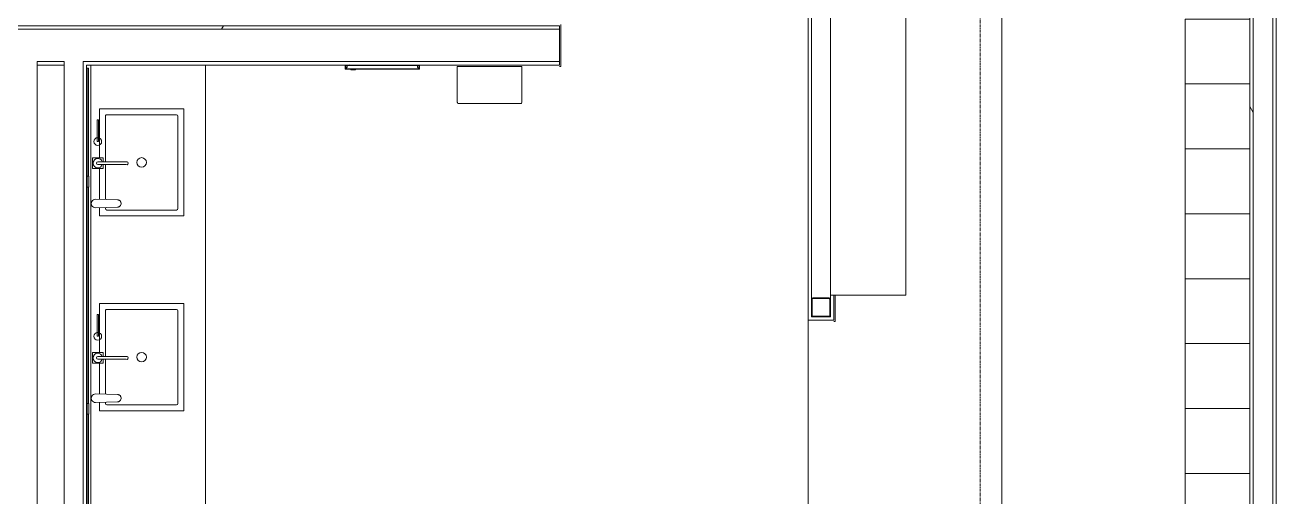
# Model space of a CAD drawing. Header units: inches. Extents: x 25369 to 33161, y -23509 to -20274.
# Drawn here: x 31439.8 to 31672.1, y -22515 to -22427.8 of the extents above; entities that cross this region are included whole.
import ezdxf

# ---------------------------------------------------------------- set-up
doc = ezdxf.new("R2010")
doc.units = ezdxf.units.IN
doc.header["$MEASUREMENT"] = 0
doc.linetypes.add('Grid Line 1_2_', pattern=[0.875, 0.5, -0.125, 0.125, -0.125])
for name, color, linetype, lineweight in [('A-FLOR', 192, 'Continuous', 13), ('A-GENM', 13, 'Continuous', 13), ('A-WALL', 113, 'Continuous', 13), ('A-WALL-PATT', 111, 'Continuous', 25), ('I-FURN', 30, 'Continuous', 13), ('I-WALL', 2, 'Continuous', 13), ('P-SANR-FIXT', 6, 'Continuous', 13), ('Q-CASE', 31, 'Continuous', 13), ('Q-SPCQ', 91, 'Continuous', 13), ('S-COLS', 52, 'Continuous', 13), ('S-GRID', 1, 'Continuous', 9)]:
    doc.layers.add(name, color=color, linetype=linetype, lineweight=lineweight)
pattern_1 = [(0, (5929.126, 0), (61.44, 15.36), [2.534, -43.546, 2.534, -43.546, -245.76]), (0, (5929.126, 0), (61.44, 15.36), [-92.16, 2.534, -89.626, 2.534, -43.546, -107.52]), (0, (5929.126, 0), (61.44, 15.36), [-230.4, 2.534, -28.186, 2.534, -74.266]), (120, (5952.166, 7.68), (-44.02215, 45.528601), [2.534, -43.546, 2.534, -43.546, -245.76]), (120, (5952.166, 7.68), (-44.02215, 45.528601), [-92.16, 2.534, -89.626, 2.534, -43.546, -107.52]), (120, (5952.166, 7.68), (-44.02215, 45.528601), [-230.4, 2.534, -28.186, 2.534, -74.266]), (240, (5959.846, 38.4), (-17.41785, -60.888601), [2.534, -43.546, 2.534, -43.546, -245.76]), (240, (5959.846, 38.4), (-17.41785, -60.888601), [-92.16, 2.534, -89.626, 2.534, -43.546, -107.52]), (240, (5959.846, 38.4), (-17.41785, -60.888601), [-230.4, 2.534, -28.186, 2.534, -74.266])]

# ---------------------------------------------------------------- blocks, each defined once
blk = doc.blocks.new('Locker-Double Stacked - 12_ x 12_-3246-Overall Floor Plan')
at = {"layer": 'I-FURN', "color": 43, "lineweight": 9}
for p, q in [((-6, -6), (-6, 6)), ((-6, 6), (6, 6)), ((6, 6), (6, -6)), ((6, -6), (-6, -6))]:
    blk.add_line(p, q, dxfattribs=at)
blk = doc.blocks.new('Furniture 6 - Furniture 1-2394-Overall Floor Plan')
at = {"layer": 'I-FURN', "color": 43, "lineweight": 9}
for p, q in [((25639.99, -22496.3), (25639.99, -22496.43)), ((25653.99, -22603.74), (25653.99, -22496.3)), ((25639.99, -22603.74), (25653.99, -22603.74))]:
    blk.add_line(p, q, dxfattribs=at)
blk = doc.blocks.new('Dispenser_Disposal-Paper-Frost_Products_LTD_-Recessed-400A - Steel-Stainless-37173-Overall Floor Plan')
at = {"layer": 'Q-SPCQ', "color": 43, "lineweight": 9}
for p, q in [((25457.27, -22435.86), (25457.27, -22435.26)), ((25457.27, -22435.26), (25458.12, -22435.26)), ((25457.34, -22435.26), (25457.34, -22435.94)), ((25457.64, -22435.55), (25457.34, -22435.86)), ((25457.43, -22435.21), (25457.43, -22435.18)), ((25458.08, -22435.21), (25457.43, -22435.21)), ((25470.59, -22435.26), (25457.64, -22435.26)), ((25457.64, -22435.26), (25457.64, -22435.55)), ((25458.35, -22435.2), (25458.12, -22435.2)), ((25458.12, -22435.26), (25458.12, -22435.2)), ((25458.15, -22435.26), (25458.15, -22435.2)), ((25458.42, -22435.26), (25458.35, -22435.2)), ((25458.8, -22435.18), (25458.8, -22435.26)), ((25459.08, -22435.26), (25459.08, -22435.18)), ((25470.4, -22435.21), (25470.23, -22435.21)), ((25470.4, -22435.21), (25470.9, -22435.21)), ((25470.4, -22435.25), (25470.4, -22435.21)), ((25470.85, -22435.25), (25470.4, -22435.25)), ((25470.64, -22435.31), (25470.64, -22435.56)), ((25470.64, -22435.55), (25470.64, -22435.33)), ((25470.64, -22435.33), (25470.97, -22435.33)), ((25470.94, -22435.86), (25470.64, -22435.56)), ((25470.88, -22435.18), (25470.88, -22435.21)), ((25470.9, -22435.18), (25470.9, -22435.21)), ((25470.94, -22435.94), (25470.94, -22435.33)), ((25470.97, -22435.28), (25470.97, -22435.33)), ((25470.97, -22435.33), (25471.01, -22435.33)), ((25471.01, -22435.33), (25471.01, -22435.86)), ((25457.27, -22435.86), (25470.94, -22435.86)), ((25457.34, -22435.94), (25470.94, -22435.94)), ((25458.31, -22435.94), (25457.34, -22435.94)), ((25458.31, -22436.07), (25458.31, -22435.94)), ((25459.18, -22436.07), (25458.31, -22436.07)), ((25459.16, -22436.09), (25458.33, -22436.09)), ((25470.94, -22435.94), (25459.18, -22435.94)), ((25459.18, -22435.94), (25459.18, -22436.07)), ((25470.94, -22435.86), (25471.02, -22435.86))]:
    blk.add_line(p, q, dxfattribs=at)
for centre, radius, start, end in [((25458.08, -22435.15), 0.0665, 270, 0), ((25458.08, -22435.15), 0.0665, 270, 312.1544), ((25470.23, -22435.15), 0.0665, 180, 270), ((25470.59, -22435.31), 0.05, 0, 90), ((25470.9, -22435.28), 0.0625, 153.896, 233.1301), ((25470.9, -22435.28), 0.0625, 302.4117, 90.0728), ((25470.9, -22435.28), 0.0625, 359.8391, 90), ((25457.34, -22435.86), 0.0768, 180, 270), ((25457.34, -22435.86), 0.029, 180, 270), ((25458.33, -22436.07), 0.02, 180, 270), ((25459.16, -22436.07), 0.02, 270, 0), ((25470.94, -22435.86), 0.0763, 270, 0)]:
    blk.add_arc(centre, radius, start, end, dxfattribs=at)
blk = doc.blocks.new('Bradley-Washroom_Accessories-Mirrors-747_Standard - 84_ x 36_ _ BradEX-219120-Overall Floor Plan')
at = {"layer": 'Q-SPCQ', "color": 43, "lineweight": 9}
for p, q in [((25522.14, -22455.74), (25522.14, -22435.74)), ((25522.39, -22435.74), (25522.14, -22435.74)), ((25522.39, -22435.74), (25522.39, -22455.74)), ((25522.14, -22455.74), (25522.42, -22455.74)), ((25522.14, -22457.74), (25522.14, -22455.74)), ((25522.42, -22457.74), (25522.42, -22455.74)), ((25522.42, -22457.74), (25522.14, -22457.74)), ((25522.14, -22497.74), (25522.14, -22457.74)), ((25522.39, -22457.74), (25522.39, -22497.74)), ((25522.14, -22497.74), (25522.42, -22497.74)), ((25522.14, -22499.74), (25522.14, -22497.74)), ((25522.42, -22499.74), (25522.42, -22497.74)), ((25522.42, -22499.74), (25522.14, -22499.74)), ((25522.14, -22519.74), (25522.14, -22499.74)), ((25522.39, -22499.74), (25522.39, -22519.74)), ((25522.14, -22519.74), (25522.39, -22519.74))]:
    blk.add_line(p, q, dxfattribs=at)
blk = doc.blocks.new('Counter Top - 24_ Depth-194481-Overall Floor Plan')
at = {"layer": 'Q-CASE', "color": 43, "lineweight": 9}
for p, q in [((-47.26, 22), (36.86, 22)), ((37.86, 0.75), (-47.26, 0.75)), ((37.86, 2.25), (37.86, 0))]:
    blk.add_line(p, q, dxfattribs=at)
blk = doc.blocks.new('Soap_Dispenser-TOTO-TES1ADC-05 - Polished Chrome-194390-Overall Floor Plan')
at = {"layer": 'A-GENM', "color": 43, "lineweight": 9}
for p, q in [((-0.79, 0), (-0.66, 4.1)), ((0.66, 4.1), (0.79, 0.03))]:
    blk.add_line(p, q, dxfattribs=at)
blk.add_arc((0, 0), 0.791, 180.001, 1.8521, dxfattribs=at)
blk.add_open_spline([(-0.66, 4.1), (-0.66, 4.16), (-0.65, 4.29), (-0.56, 4.47), (-0.42, 4.61), (-0.21, 4.73), (0.08, 4.76), (0.35, 4.67), (0.51, 4.53), (0.6, 4.4), (0.65, 4.25), (0.66, 4.15), (0.66, 4.1)], degree=3, knots=[-1, -1, -1, -1, -0.903846, -0.807692, -0.711538, -0.615385, -0.461538, -0.307692, -0.230769, -0.153846, -0.076923, 0, 0, 0, 0], dxfattribs=at)
blk = doc.blocks.new('Faucet-Lavatory-Zurn-Z6920XL - Z6920-XL-ADM2-H4-162583-Overall Floor Plan')
at = {"layer": 'P-SANR-FIXT', "lineweight": 9}
for p, q in [((1, 1), (-1, 1)), ((-1, 1), (-1, -1)), ((-0.25, 0), (-0.25, -5.25)), ((0.25, -5.25), (0.25, 0)), ((1, -1), (1, 1)), ((8, 0.12), (4, 0.12)), ((4, 0.12), (4, -0.12)), ((8, -0.12), (8, 0.12)), ((-1, -1), (-0.25, -1)), ((0.33, -1), (1, -1)), ((4, -0.12), (8, -0.12))]:
    blk.add_line(p, q, dxfattribs=at)
blk.add_circle((4, 0), 0.719, dxfattribs=at)
for centre, radius, start, end in [((0, 0), 0.875, 0, 180), ((0, 0), 0.875, 180, 252.8571), ((0, 0), 0.25, 360, 180), ((0, 0), 0.875, 292.9136, 0), ((0, -5.37), 0.281, 152.734, 27.266)]:
    blk.add_arc(centre, radius, start, end, dxfattribs=at)
blk = doc.blocks.new('Faucet-Lavatory-Zurn-Z6920XL - Z6920-XL-ADM2-H4-V60-Overall Floor Plan')
at = {"layer": 'P-SANR-FIXT', "lineweight": 9}
for p, q in [((1, 1), (-1, 1)), ((-1, 1), (-1, -1)), ((-0.25, 0), (-0.25, -5.25)), ((0.25, -5.25), (0.25, 0)), ((1, -1), (1, 1)), ((8, 0.12), (4, 0.12)), ((4, 0.12), (4, -0.12)), ((8, -0.12), (8, 0.12)), ((-1, -1), (-0.25, -1)), ((0.25, -1), (1, -1)), ((4, -0.12), (8, -0.12))]:
    blk.add_line(p, q, dxfattribs=at)
blk.add_circle((4, 0), 0.719, dxfattribs=at)
for centre, radius, start, end in [((0, 0), 0.875, 0, 180), ((0, 0), 0.875, 180, 252.8571), ((0, 0), 0.25, 360, 180), ((0, 0), 0.875, 287.1429, 0), ((0, -5.37), 0.281, 152.734, 27.266)]:
    blk.add_arc(centre, radius, start, end, dxfattribs=at)
blk = doc.blocks.new('Sink-Under_Counter-Kohler-2882 - White-194391-Overall Floor Plan')
at = {"layer": 'P-SANR-FIXT', "color": 43, "lineweight": 9}
for p, q in [((9.91, 7.81), (-9.91, 7.81)), ((-9.91, 7.81), (-9.91, -7.81)), ((9.91, -7.81), (9.91, 7.81)), ((-8.81, -6.46), (-8.81, 6.46)), ((-8.56, 6.71), (8.56, 6.71)), ((8.81, 6.46), (8.81, -6.46)), ((-0.1, -6.71), (-8.56, -6.71)), ((6.87, -6.71), (0.4, -6.71)), ((8.56, -6.71), (8.33, -6.71)), ((-9.91, -7.81), (-0.85, -7.81)), ((1.15, -7.81), (6.83, -7.81)), ((8.37, -7.81), (9.91, -7.81))]:
    blk.add_line(p, q, dxfattribs=at)
for centre, radius, start, end in [((-8.56, 6.46), 0.25, 90, 180), ((8.56, 6.46), 0.25, 0, 90), ((0, 0), 0.875, 0, 180), ((0, 0), 0.875, 180, 0), ((-8.56, -6.46), 0.25, 180, 270), ((8.56, -6.46), 0.25, 270, 0)]:
    blk.add_arc(centre, radius, start, end, dxfattribs=at)
blk = doc.blocks.new('Sink-Under_Counter-Kohler-2882 - White-V69-Overall Floor Plan')
at = {"layer": 'P-SANR-FIXT', "color": 43, "lineweight": 9}
for p, q in [((9.91, 7.81), (-9.91, 7.81)), ((-9.91, 7.81), (-9.91, -7.81)), ((9.91, -7.81), (9.91, 7.81)), ((-8.81, -6.46), (-8.81, 6.46)), ((-8.56, 6.71), (8.56, 6.71)), ((8.81, 6.46), (8.81, -6.46)), ((-0.18, -6.71), (-8.56, -6.71)), ((6.87, -6.71), (0.4, -6.71)), ((8.56, -6.71), (8.33, -6.71)), ((-9.91, -7.81), (-0.85, -7.81)), ((1.15, -7.81), (6.83, -7.81)), ((8.37, -7.81), (9.91, -7.81))]:
    blk.add_line(p, q, dxfattribs=at)
for centre, radius, start, end in [((-8.56, 6.46), 0.25, 90, 180), ((8.56, 6.46), 0.25, 0, 90), ((0, 0), 0.875, 0, 180), ((0, 0), 0.875, 180, 0), ((-8.56, -6.46), 0.25, 180, 270), ((8.56, -6.46), 0.25, 270, 0)]:
    blk.add_arc(centre, radius, start, end, dxfattribs=at)
blk = doc.blocks.new('HSS-Hollow Structural Section-Column - HSS3-1_2X3-1_2X1_8-V75-Overall Floor Plan')
at = {"layer": 'S-COLS', "lineweight": 9}
h = blk.add_hatch(dxfattribs=at)
h.set_pattern_fill('FP_46', color=253, style=0, pattern_type=2)
h.set_pattern_definition([(45, (-19728.764, 22479.99), (-19.00703, 19.00703), []), (45, (-19728.764, 22508.79), (-19.00703, 19.00703), [])])
h.paths.add_polyline_path([(-1.52, -1.75), (1.52, -1.75), (1.52, -1.63), (-1.52, -1.63)], flags=0)
h.paths.add_polyline_path([(1.63, -1.52), (1.75, -1.52), (1.75, 1.52), (1.63, 1.52)], flags=0)
h.paths.add_polyline_path([(-1.75, -1.52), (-1.63, -1.52), (-1.63, 1.52), (-1.75, 1.52)], flags=0)
h.paths.add_polyline_path([(1.52, 1.63), (1.52, 1.75), (-1.52, 1.75), (-1.52, 1.63)], flags=0)
at = {"layer": 'S-COLS', "color": 7}
for p, q in [((-1.75, 1.52), (-1.75, -1.52)), ((-1.63, -1.52), (-1.63, 1.52)), ((1.52, 1.75), (-1.52, 1.75)), ((-1.52, 1.63), (1.52, 1.63)), ((1.63, 1.52), (1.63, -1.52)), ((1.75, -1.52), (1.75, 1.52)), ((1.52, -1.63), (-1.52, -1.63)), ((-1.52, -1.75), (1.52, -1.75))]:
    blk.add_line(p, q, dxfattribs=at)
for centre, radius, start, end in [((-1.52, 1.52), 0.232, 90, 180), ((-1.52, 1.52), 0.116, 90, 180), ((1.52, 1.52), 0.232, 360, 90), ((1.52, 1.52), 0.116, 0, 90), ((-1.52, -1.52), 0.232, 180, 270), ((-1.52, -1.52), 0.116, 180, 270), ((1.52, -1.52), 0.232, 270, 360), ((1.52, -1.52), 0.116, 270, 360)]:
    blk.add_arc(centre, radius, start, end, dxfattribs=at)
blk = doc.blocks.new('Hand_Dryer-Excel_Dryer-XLERATOR_Unit - Not a Type - Load Type Catalog-357530-Overall Floor Plan')
at = {"layer": 'Q-SPCQ', "color": 43, "lineweight": 9}
for p, q in [((25590.61, -22442.03), (25590.61, -22435.43)), ((25590.61, -22435.43), (25602.55, -22435.43)), ((25602.55, -22435.43), (25602.55, -22442.03)), ((25602.3, -22442.3), (25590.86, -22442.3))]:
    blk.add_line(p, q, dxfattribs=at)
for centre, start, end in [((25590.86, -22442.05), 175.9748, 270), ((25602.3, -22442.05), 270, 4.0252)]:
    blk.add_arc(centre, 0.251, start, end, dxfattribs=at)
blk = doc.blocks.new('Locker Rooms and Restrooms_rvt-2-Overall Floor Plan')
at = {"layer": 'A-WALL-PATT', "lineweight": 9}
h = blk.add_hatch(dxfattribs=at)
h.set_pattern_fill('FP_17', color=253, style=0, pattern_type=2)
h.set_pattern_definition(pattern_1)
h.paths.add_polyline_path([(25591.93, -22428.55), (25609.52, -22428.55), (25609.52, -22427.93), (25441.52, -22427.93), (25441.52, -22428.55), (25556.84, -22428.55)], flags=0)
h = blk.add_hatch(dxfattribs=at)
h.set_pattern_fill('FP_17', color=253, style=0, pattern_type=2)
h.set_pattern_definition(pattern_1)
h.paths.add_polyline_path([(25508.77, -22435.18), (25509.39, -22435.18), (25509.39, -22434.55), (25441.52, -22434.55), (25441.52, -22435.18), (25486.65, -22435.18)], flags=0)
h.paths.add_polyline_path([(25609.52, -22435.18), (25609.52, -22434.55), (25521.39, -22434.55), (25521.39, -22435.18), (25591.93, -22435.18)], flags=0)
h.paths.add_polyline_path([(25512.89, -22435.18), (25517.89, -22435.18), (25517.89, -22434.55), (25512.89, -22434.55)], flags=0)
at = {"layer": 'A-FLOR', "color": 43, "lineweight": 9}
blk.add_line((25655.52, -22482.37), (25655.52, -22526.69), dxfattribs=at)
at = {"layer": 'A-WALL', "color": 7}
for p, q in [((25659.64, -22478.47), (25659.64, -22370.43)), ((25441.52, -22428.55), (25609.52, -22428.55)), ((25609.52, -22428.55), (25609.52, -22427.93)), ((25609.52, -22434.55), (25609.52, -22428.55)), ((25512.89, -22435.18), (25512.89, -22434.55)), ((25512.89, -22434.55), (25517.89, -22434.55)), ((25517.89, -22435.18), (25517.89, -22434.55)), ((25521.39, -22435.18), (25521.39, -22434.55)), ((25521.39, -22434.55), (25609.52, -22434.55)), ((25521.39, -22435.18), (25521.39, -22691.3)), ((25609.52, -22435.18), (25609.52, -22434.55)), ((25659.64, -22481.74), (25659.64, -22481.51))]:
    blk.add_line(p, q, dxfattribs=at)
at = {"layer": 'I-WALL', "color": 7}
for p, q in [((25655.52, -22370.43), (25655.52, -22482.37)), ((25656.14, -22370.43), (25656.14, -22478.47)), ((25656.14, -22478.47), (25656.14, -22370.43)), ((25609.52, -22427.93), (25441.52, -22427.93)), ((25441.52, -22427.93), (25609.52, -22427.93)), ((25609.77, -22427.93), (25609.77, -22427.68)), ((25609.77, -22435.43), (25609.77, -22427.93)), ((25512.89, -22695.43), (25512.89, -22435.18)), ((25512.89, -22435.18), (25517.89, -22435.18)), ((25517.89, -22435.18), (25517.89, -22695.43)), ((25522.02, -22691.3), (25522.02, -22435.18)), ((25522.02, -22435.18), (25609.52, -22435.18)), ((25609.52, -22435.43), (25609.77, -22435.43)), ((25656.14, -22481.51), (25656.14, -22481.74)), ((25656.14, -22481.74), (25656.14, -22481.51)), ((25656.14, -22481.74), (25656.37, -22481.74)), ((25656.37, -22481.74), (25656.14, -22481.74)), ((25659.41, -22481.74), (25659.64, -22481.74)), ((25659.64, -22481.74), (25659.41, -22481.74)), ((25660.27, -22482.37), (25660.27, -22481.74)), ((25655.52, -22482.37), (25656.14, -22482.37)), ((25656.14, -22482.37), (25660.27, -22482.37))]:
    blk.add_line(p, q, dxfattribs=at)
at = {"layer": 'I-WALL', "color": 43, "lineweight": 9}
for p, q in [((25660.27, -22481.74), (25660.27, -22477.74)), ((25660.52, -22477.74), (25660.52, -22482.62)), ((25660.27, -22482.62), (25660.52, -22482.62))]:
    blk.add_line(p, q, dxfattribs=at)
at = {"color": 43, "lineweight": 9}
for name, p in [('Furniture 6 - Furniture 1-2394-Overall Floor Plan', (19.65, 126)), ('Bradley-Washroom_Accessories-Mirrors-747_Standard - 84_ x 36_ _ BradEX-219120-Overall Floor Plan', (0, 0)), ('Dispenser_Disposal-Paper-Frost_Products_LTD_-Recessed-400A - Steel-Stainless-37173-Overall Floor Plan', (112.62, 0)), ('Hand_Dryer-Excel_Dryer-XLERATOR_Unit - Not a Type - Load Type Catalog-357530-Overall Floor Plan', (0, 0)), ('HSS-Hollow Structural Section-Column - HSS3-1_2X3-1_2X1_8-V75-Overall Floor Plan', (25657.89, -22479.99))]:
    blk.add_blockref(name, p, dxfattribs=at)
for name, p, rotation in [('Locker-Double Stacked - 12_ x 12_-3246-Overall Floor Plan', (25731.27, -22432.68), 270), ('Counter Top - 24_ Depth-194481-Overall Floor Plan', (25522.02, -22482.44), 270.0000000000002), ('Locker-Double Stacked - 12_ x 12_-3246-Overall Floor Plan', (25731.27, -22444.68), 270), ('Sink-Under_Counter-Kohler-2882 - White-V69-Overall Floor Plan', (25532.2, -22453.18), 270), ('Faucet-Lavatory-Zurn-Z6920XL - Z6920-XL-ADM2-H4-162583-Overall Floor Plan', (25524.08, -22453.33), 89.99999999999962), ('Locker-Double Stacked - 12_ x 12_-3246-Overall Floor Plan', (25731.27, -22456.68), 270), ('Soap_Dispenser-TOTO-TES1ADC-05 - Polished Chrome-194390-Overall Floor Plan', (25523.66, -22460.78), 270.0000000000303), ('Locker-Double Stacked - 12_ x 12_-3246-Overall Floor Plan', (25731.27, -22468.68), 270), ('Locker-Double Stacked - 12_ x 12_-3246-Overall Floor Plan', (25731.27, -22480.68), 270), ('Sink-Under_Counter-Kohler-2882 - White-194391-Overall Floor Plan', (25532.2, -22489.18), 270), ('Faucet-Lavatory-Zurn-Z6920XL - Z6920-XL-ADM2-H4-V60-Overall Floor Plan', (25524.08, -22489.33), 89.99999999999962), ('Locker-Double Stacked - 12_ x 12_-3246-Overall Floor Plan', (25731.27, -22492.68), 270), ('Soap_Dispenser-TOTO-TES1ADC-05 - Polished Chrome-194390-Overall Floor Plan', (25523.66, -22496.78), 270.0000000000405), ('Locker-Double Stacked - 12_ x 12_-3246-Overall Floor Plan', (25731.27, -22504.68), 270), ('Locker-Double Stacked - 12_ x 12_-3246-Overall Floor Plan', (25731.27, -22516.68), 270)]:
    blk.add_blockref(name, p, dxfattribs=dict(at, rotation=rotation))
blk = doc.blocks.new('Casework 1 - Casework 1-456223-Overall Floor Plan')
at = {"layer": 'Q-CASE', "color": 43, "lineweight": 9}
for p, q in [((25850.02, -22359.55), (25742.02, -22359.55)), ((25742.02, -22359.55), (25742.02, -22369.55)), ((25850.02, -22383.55), (25850.02, -22359.55)), ((25766.02, -22601.93), (25766.02, -22383.55)), ((25766.02, -22383.55), (25850.02, -22383.55)), ((25845.39, -22431.55), (25821.39, -22431.55)), ((25821.39, -22431.55), (25821.39, -22601.93)), ((25845.39, -22601.93), (25845.39, -22431.55))]:
    blk.add_line(p, q, dxfattribs=at)

msp = doc.modelspace()

# ---------------------------------------------------------------- hatches: boundary and pattern name
at = {"layer": 'A-WALL-PATT', "lineweight": 9}
h = msp.add_hatch(dxfattribs=at)
h.set_pattern_fill('FP_17', color=253, style=0, pattern_type=2)
h.set_pattern_definition(pattern_1)
h.paths.add_polyline_path([(31666.39, -22604.37), (31667.02, -22604.37), (31667.02, -22369.55), (31666.39, -22369.55), (31666.39, -22569.2)], flags=0)
h = msp.add_hatch(dxfattribs=at)
h.set_pattern_fill('FP_17', color=253, style=0, pattern_type=2)
h.set_pattern_definition(pattern_1)
h.paths.add_polyline_path([(31671.27, -22602.55), (31671.27, -22369.55), (31667.02, -22369.55), (31667.02, -22370.18), (31670.64, -22370.18), (31670.64, -22602.55)], flags=0)

# ---------------------------------------------------------------- linework, layer by layer
at = {"layer": 'A-WALL', "color": 7}
for p, q in [((31667.02, -22370.18), (31667.02, -22767.09)), ((31670.64, -22370.18), (31670.64, -22602.55))]:
    msp.add_line(p, q, dxfattribs=at)
at = {"layer": 'I-WALL', "color": 7}
for p, q in [((31666.39, -22369.55), (31666.39, -22767.09)), ((31671.27, -22601.93), (31671.27, -22369.55))]:
    msp.add_line(p, q, dxfattribs=at)
at = {"layer": 'S-GRID', "linetype": 'Grid Line 1_2_'}
for p, q in [((31620.52, -23095.8), (31620.52, -20550.05)), ((31616.52, -23317.24), (31616.52, -20902.43)), ((31620.52, -23413.24), (31620.52, -20902.43))]:
    msp.add_line(p, q, dxfattribs=at)

# ---------------------------------------------------------------- block references
at = {"color": 250, "lineweight": 5}
msp.add_blockref('Locker Rooms and Restrooms_rvt-2-Overall Floor Plan', (5929.13, 0), dxfattribs=at)
at = {"layer": 'Q-CASE', "color": 43, "lineweight": 9}
msp.add_blockref('Casework 1 - Casework 1-456223-Overall Floor Plan', (5929.13, 0), dxfattribs=at)

doc.saveas('drawing.dxf')
